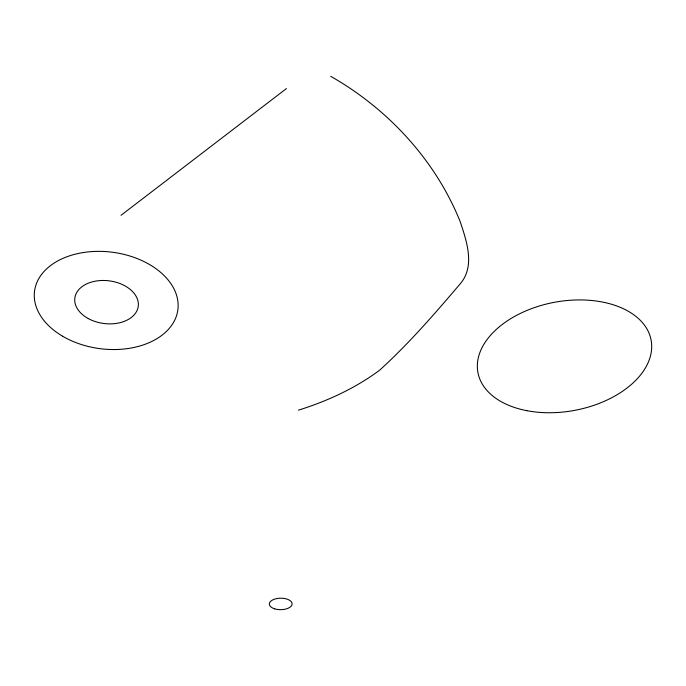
<?xml version="1.0" encoding="UTF-8"?>
<svg xmlns="http://www.w3.org/2000/svg" width="686" height="686" viewBox="0 0 686 686"><rect width="100%" height="100%" fill="white"/><g stroke="black" fill="none" stroke-linecap="round" stroke-linejoin="round"><path stroke-width="1.03" d="M121.028 215.301L286.414 88.58M298.453 410.159C327.282 401.13 355.314 388.285 379.624 370.2C408.959 343.583 435.078 313.373 460.7 283.241C475.244 265.654 466.523 240.735 460.229 221.75C435.533 160.25 388.079 108.98 330.712 76.318M526.848 410.682A88.1 54.974 -10.6 0 0 651.443 342.254A88.1 54.974 -10.6 0 0 515.272 316.049A88.1 54.974 -10.6 0 0 526.848 410.682M274.734 608.868A11.396 5.745 -0.5 0 0 292.107 604.032A11.396 5.745 -0.5 0 0 275.292 598.921A11.396 5.745 -0.5 0 0 274.734 608.868M88.28 318.57A31.976 21.498 7.4 0 0 138.246 306.29A31.976 21.498 7.4 0 0 93.082 281.654A31.976 21.498 7.4 0 0 88.28 318.57M62.589 336.209A72.27 48.612 7.4 0 0 177.554 311.718A72.27 48.612 7.4 0 0 78.47 253.434A72.27 48.612 7.4 0 0 62.589 336.209"/></g></svg>
